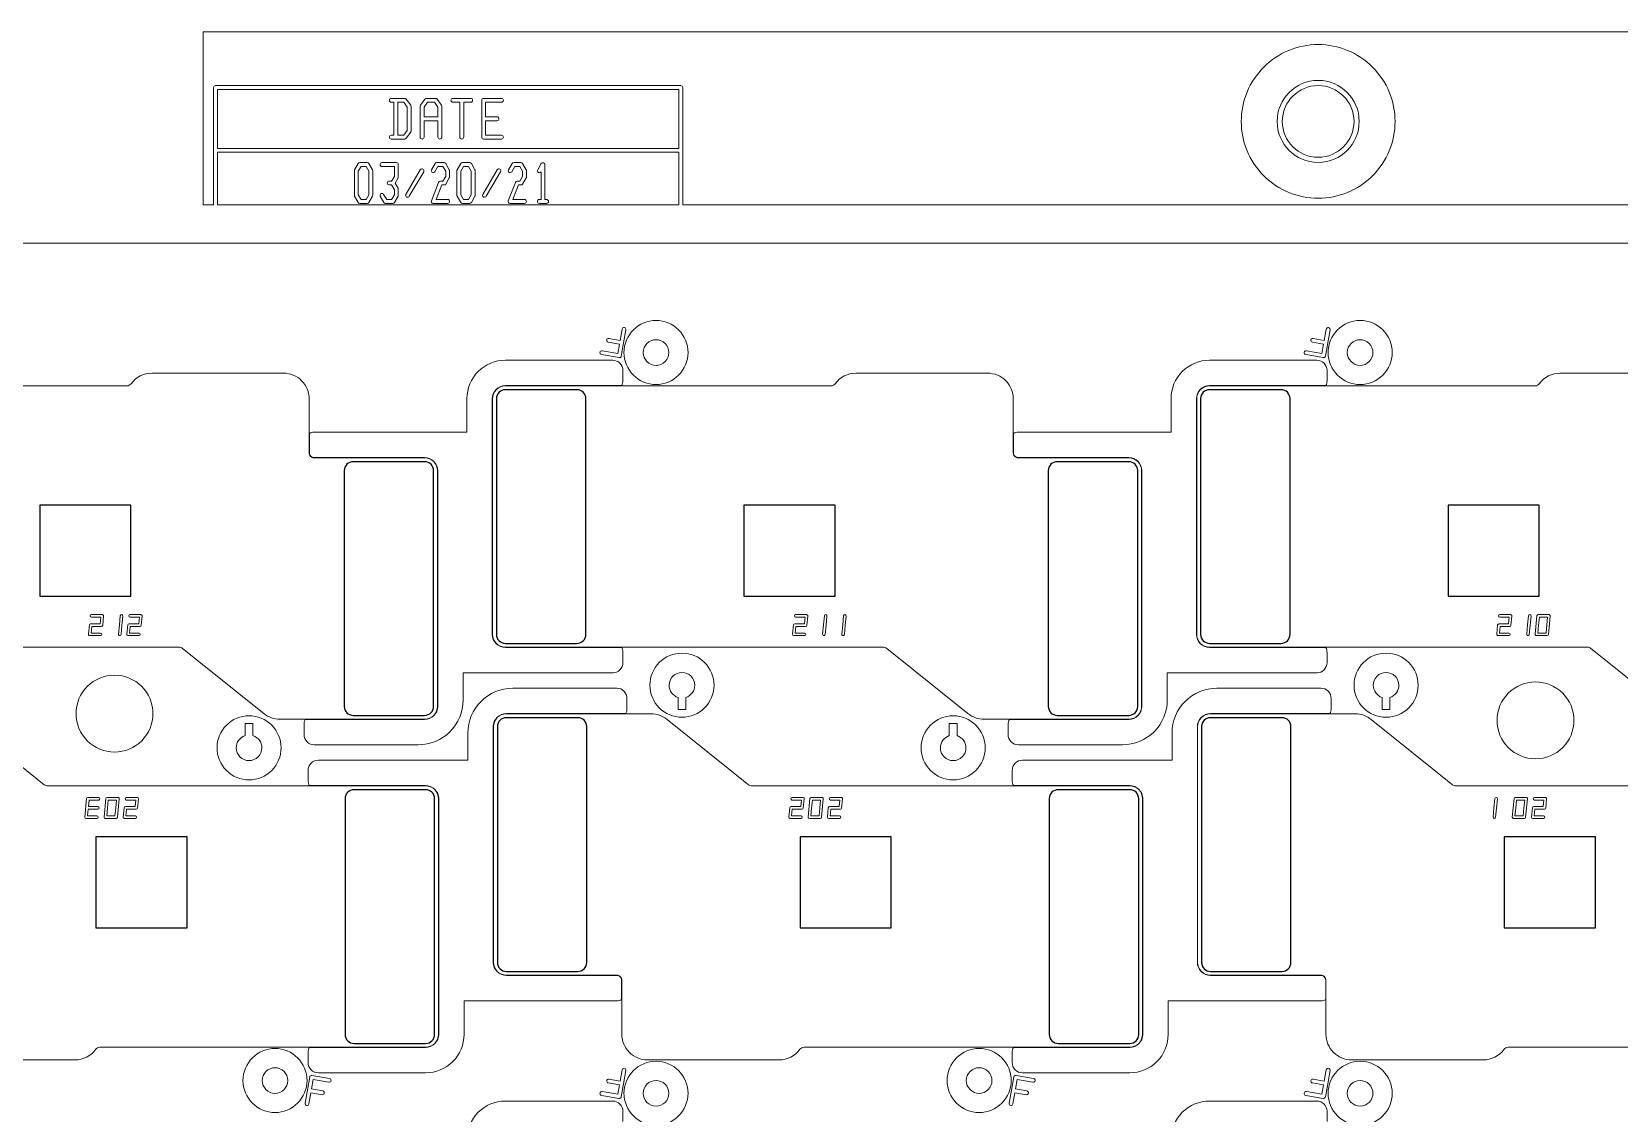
# Model space of a CAD drawing. Extents: x 2541 to 3941, y 2348 to 3338.
# Drawn here: x 3559.8 to 3621.7, y 3070.8 to 3113 of the extents above; entities that cross this region are included whole.
import ezdxf

# ---------------------------------------------------------------- set-up
doc = ezdxf.new("R2010")
doc.units = 0
doc.layers.get('0').update_dxf_attribs({"lineweight": 0})
doc.layers.add('barcodea-b_layer1', color=2, linetype='Continuous')
doc.layers.add('susa-b_layer0', color=1, linetype='Continuous')

msp = doc.modelspace()

# ---------------------------------------------------------------- linework, layer by layer
msp.add_line((3579.70481, 3106.31688), (3579.84514, 3106.31688))
at = {"linetype": 'Continuous'}
for points in [[(3566.85381, 3108.38688), (3566.85381, 3106.26688), (3566.44795, 3106.26688), (3566.44795, 3113.01688), (3687.8439, 3113.01688, 0.117594), (3688.38191, 3112.26088, 0.169419), (3687.94795, 3111.01688, 0.414214), (3689.94795, 3109.01688), (3689.94795, 3063.5102)], [(3484.84795, 3107.11076), (3484.84795, 3106.26688), (3465.68048, 3106.26688, 0.26795), (3464.38144, 3107.01688, 0.267951), (3463.0824, 3106.26688), (3455.40579, 3106.26688), (3455.40579, 3104.76688), (3463.0824, 3104.76688, 0.26795), (3464.38144, 3104.01688, 0.267951), (3465.68048, 3104.76688), (3644.26876, 3104.76688), (3644.26876, 3106.26688), (3585.15589, 3106.26688), (3585.15589, 3108.38688), (3585.15589, 3110.83798, 0.414238), (3585.07989, 3110.91398), (3566.92981, 3110.91398, 0.414238), (3566.85381, 3110.83798), (3566.85381, 3108.38688)], [(3574.55972, 3109.1409), (3574.55972, 3110.10117, 0.159331), (3574.54524, 3110.14546), (3574.37184, 3110.38491, 0.241867), (3574.31087, 3110.41623), (3573.96319, 3110.41623), (3573.78935, 3110.41623, 1), (3573.78935, 3110.26623), (3573.88819, 3110.26623), (3573.88819, 3108.97584), (3573.78935, 3108.97584, 1), (3573.78935, 3108.82584), (3573.96319, 3108.82584)], [(3575.75972, 3108.90084), (3575.75972, 3109.62103), (3575.75972, 3110.10117, 0.159331), (3575.74524, 3110.14546), (3575.57184, 3110.38491, 0.241867), (3575.51087, 3110.41623), (3575.16319, 3110.41623, 0.241871), (3575.10223, 3110.38491), (3574.92883, 3110.14546, 0.159337), (3574.91435, 3110.10117), (3574.91435, 3109.62103)], [(3578.08472, 3108.82584, 1), (3578.08472, 3108.97584), (3577.46435, 3108.97584), (3577.46435, 3109.54603), (3577.91087, 3109.54603, 1), (3577.91087, 3109.69603), (3577.46435, 3109.69603), (3577.46435, 3110.26623), (3578.08472, 3110.26623, 1), (3578.08472, 3110.41623), (3577.38935, 3110.41623, 0.414241), (3577.31435, 3110.34123), (3577.31435, 3109.62103)], [(3573.96319, 3108.82584), (3574.31087, 3108.82584, 0.241871), (3574.37184, 3108.85716), (3574.54524, 3109.09661, 0.159337), (3574.55972, 3109.1409)], [(3574.91435, 3109.62103), (3574.91435, 3108.90084, 1), (3575.06435, 3108.90084), (3575.06435, 3109.54603), (3575.60972, 3109.54603), (3575.60972, 3108.90084, 1), (3575.75972, 3108.90084)], [(3577.31435, 3109.62103), (3577.31435, 3108.90084, 0.414241), (3577.38935, 3108.82584), (3578.08472, 3108.82584)], [(3576.06167, 3107.35198), (3576.06167, 3107.5912, 0.13403), (3576.05123, 3107.62993), (3575.9109, 3107.86959, 0.267143), (3575.84491, 3107.90729), (3575.56471, 3107.90729, 0.267143), (3575.49872, 3107.86959), (3575.35839, 3107.62993, 1), (3575.48991, 3107.55292), (3575.60817, 3107.75489), (3575.80146, 3107.75489), (3575.90927, 3107.57076), (3575.90927, 3107.37242), (3575.80146, 3107.18829), (3575.70481, 3107.18829, 0.310667), (3575.63366, 3107.13936), (3575.35334, 3106.42122, 0.529919), (3575.42415, 3106.31688), (3575.98547, 3106.31688, 1), (3575.98547, 3106.46928), (3575.53569, 3106.46928)], [(3579.06167, 3107.35198), (3579.06167, 3107.5912, 0.13403), (3579.05123, 3107.62993), (3578.9109, 3107.86959, 0.267143), (3578.84491, 3107.90729), (3578.56471, 3107.90729, 0.267143), (3578.49872, 3107.86959), (3578.35839, 3107.62993, 1), (3578.48991, 3107.55292), (3578.60817, 3107.75489), (3578.80146, 3107.75489), (3578.90927, 3107.57076), (3578.90927, 3107.37242), (3578.80146, 3107.18829), (3578.70481, 3107.18829, 0.310667), (3578.63366, 3107.13936), (3578.35334, 3106.42122, 0.529919), (3578.42415, 3106.31688), (3578.98547, 3106.31688, 1), (3578.98547, 3106.46928), (3578.53569, 3106.46928)], [(3579.84514, 3106.31688, 1), (3579.84514, 3106.46928), (3579.78101, 3106.46928), (3579.78101, 3107.83086, 0.76611), (3579.63905, 3107.86959), (3579.49872, 3107.62993, 0.97981), (3579.62861, 3107.55027), (3579.62861, 3106.46928), (3579.56448, 3106.46928, 1), (3579.56448, 3106.31688), (3579.70481, 3106.31688)], [(3575.53569, 3106.46928), (3575.75686, 3107.03589), (3575.84491, 3107.03589, 0.267143), (3575.9109, 3107.07358), (3576.05123, 3107.31325, 0.13403), (3576.06167, 3107.35198)], [(3578.53569, 3106.46928), (3578.75686, 3107.03589), (3578.84491, 3107.03589, 0.267143), (3578.9109, 3107.07358), (3579.05123, 3107.31325, 0.13403), (3579.06167, 3107.35198)], [(3582.82437, 3070.48701), (3582.82437, 3070.88701, 0.414218), (3582.42437, 3071.28701), (3578.23948, 3071.28701, 0.414364), (3576.7396, 3069.78638)], [(3610.29437, 3070.48701), (3610.29437, 3070.88701, 0.414218), (3609.89437, 3071.28701), (3605.70948, 3071.28701, 0.414364), (3604.2096, 3069.78638)]]:
    msp.add_lwpolyline(points, format="xyb", dxfattribs=at)
for points in [[(3612.94795, 3109.51688, 0.414214), (3609.94795, 3112.51688, 0.414214), (3606.94795, 3109.51688, 0.414214), (3609.94795, 3106.51688, 0.414214)], [(3576.88472, 3110.26623, 1), (3576.88472, 3110.41623), (3576.53703, 3110.41623), (3576.18935, 3110.41623, 1), (3576.18935, 3110.26623), (3576.46203, 3110.26623), (3576.46203, 3108.90084, 1), (3576.61203, 3108.90084), (3576.61203, 3110.26623)], [(3573.06167, 3106.63297), (3573.06167, 3107.5912, 0.13403), (3573.05123, 3107.62993), (3572.9109, 3107.86959, 0.267143), (3572.84491, 3107.90729), (3572.56471, 3107.90729, 0.267143), (3572.49872, 3107.86959), (3572.35839, 3107.62993, 0.13403), (3572.34795, 3107.5912), (3572.34795, 3106.63297, 0.13403), (3572.35839, 3106.59424), (3572.49872, 3106.35458, 0.267143), (3572.56471, 3106.31688), (3572.84491, 3106.31688, 0.267143), (3572.9109, 3106.35458), (3573.05123, 3106.59424, 0.13403)], [(3574.06167, 3106.63297), (3574.06167, 3106.87219, 0.13403), (3574.05123, 3106.91092), (3573.93344, 3107.11209), (3574.05123, 3107.31325, 0.13403), (3574.06167, 3107.35198), (3574.06167, 3107.83109, 0.414239), (3573.98547, 3107.90729), (3573.42415, 3107.90729, 1), (3573.42415, 3107.75489), (3573.90927, 3107.75489), (3573.90927, 3107.37242), (3573.80146, 3107.18829), (3573.70481, 3107.18829, 1), (3573.70481, 3107.03589), (3573.80146, 3107.03589), (3573.90927, 3106.85175), (3573.90927, 3106.65341), (3573.80146, 3106.46928), (3573.60817, 3106.46928), (3573.48991, 3106.67125, 1), (3573.35839, 3106.59424), (3573.49872, 3106.35458, 0.267143), (3573.56471, 3106.31688), (3573.84491, 3106.31688, 0.267143), (3573.9109, 3106.35458), (3574.05123, 3106.59424, 0.13403)], [(3577.06167, 3106.63297), (3577.06167, 3107.5912, 0.13403), (3577.05123, 3107.62993), (3576.9109, 3107.86959, 0.267143), (3576.84491, 3107.90729), (3576.56471, 3107.90729, 0.267143), (3576.49872, 3107.86959), (3576.35839, 3107.62993, 0.13403), (3576.34795, 3107.5912), (3576.34795, 3106.63297, 0.13403), (3576.35839, 3106.59424), (3576.49872, 3106.35458, 0.267143), (3576.56471, 3106.31688), (3576.84491, 3106.31688, 0.267143), (3576.9109, 3106.35458), (3577.05123, 3106.59424, 0.13403)], [(3575.05123, 3107.55292, 1), (3574.91972, 3107.62993), (3574.35839, 3106.67125, 1), (3574.48991, 3106.59424)], [(3578.05123, 3107.55292, 1), (3577.91972, 3107.62993), (3577.35839, 3106.67125, 1), (3577.48991, 3106.59424)], [(3585.3651, 3100.49785, 0.414215), (3584.1151, 3101.74785, 0.414215), (3582.8651, 3100.49785, 0.414215), (3584.1151, 3099.24785, 0.414215)], [(3612.8351, 3100.49785, 0.414215), (3611.5851, 3101.74785, 0.414215), (3610.3351, 3100.49785, 0.414215), (3611.5851, 3099.24785, 0.414215)], [(3582.9433, 3101.38563, 1), (3582.79558, 3101.41168), (3582.71804, 3100.97194), (3582.2783, 3101.04948, 1), (3582.25226, 3100.90176), (3582.692, 3100.82422), (3582.62748, 3100.45834), (3582.01654, 3100.56606, 1), (3581.9905, 3100.41834), (3582.6753, 3100.29759, 0.414237), (3582.76218, 3100.35843), (3582.85268, 3100.87169), (3582.8528, 3100.87237)], [(3584.6151, 3100.49785, -0.414217), (3584.1151, 3099.99785, -0.414217), (3583.6151, 3100.49785, -0.414217), (3584.1151, 3100.99785, -0.414217)], [(3610.4133, 3101.38563, 1), (3610.26558, 3101.41168), (3610.18804, 3100.97194), (3609.7483, 3101.04948, 1), (3609.72226, 3100.90176), (3610.162, 3100.82422), (3610.09748, 3100.45834), (3609.48654, 3100.56606, 1), (3609.4605, 3100.41834), (3610.1453, 3100.29759, 0.414237), (3610.23218, 3100.35843), (3610.32268, 3100.87169), (3610.3228, 3100.87237)], [(3612.0851, 3100.49785, -0.414217), (3611.5851, 3099.99785, -0.414217), (3611.0851, 3100.49785, -0.414217), (3611.5851, 3100.99785, -0.414217)], [(3582.82437, 3088.39688), (3582.82437, 3088.79688, 0.124386), (3582.77636, 3088.98688), (3578.23948, 3088.98688, -0.414365), (3577.7296, 3089.49701), (3577.7296, 3098.69688, -0.414366), (3578.23948, 3099.20701), (3582.77636, 3099.20701, 0.124392), (3582.82437, 3099.39701), (3582.82437, 3099.79701, 0.414218), (3582.42437, 3100.19701), (3578.23948, 3100.19701, 0.414364), (3576.7396, 3098.69638), (3576.7396, 3097.38701), (3570.78249, 3097.38701, 0.124388), (3570.59249, 3097.33901), (3570.59249, 3096.58701, 0.414224), (3570.78249, 3096.39701), (3575.08947, 3096.39701, -0.414218), (3575.59959, 3095.88688), (3575.59959, 3086.687, -0.414217), (3575.08947, 3086.17688), (3570.4305, 3086.17688, 0.124388), (3570.38249, 3085.98688), (3570.38249, 3085.58688, 0.414218), (3570.78249, 3085.18688), (3574.83959, 3085.18688, 0.414215), (3576.58959, 3086.93688), (3576.58959, 3087.99688), (3582.42437, 3087.99688, 0.414218)], [(3610.29437, 3088.39688), (3610.29437, 3088.79688, 0.124386), (3610.24636, 3088.98688), (3605.70948, 3088.98688, -0.414365), (3605.1996, 3089.49701), (3605.1996, 3098.69688, -0.414366), (3605.70948, 3099.20701), (3610.24636, 3099.20701, 0.124392), (3610.29437, 3099.39701), (3610.29437, 3099.79701, 0.414218), (3609.89437, 3100.19701), (3605.70948, 3100.19701, 0.414364), (3604.2096, 3098.69638), (3604.2096, 3097.38701), (3598.25249, 3097.38701, 0.124388), (3598.06249, 3097.33901), (3598.06249, 3096.58701, 0.414224), (3598.25249, 3096.39701), (3602.55947, 3096.39701, -0.414218), (3603.06959, 3095.88688), (3603.06959, 3086.687, -0.414217), (3602.55947, 3086.17688), (3597.9005, 3086.17688, 0.124388), (3597.85249, 3085.98688), (3597.85249, 3085.58688, 0.414218), (3598.25249, 3085.18688), (3602.30959, 3085.18688, 0.414215), (3604.05959, 3086.93688), (3604.05959, 3087.99688), (3609.89437, 3087.99688, 0.414218)], [(3575.58959, 3086.687), (3575.58959, 3095.88688, 0.414219), (3575.08947, 3096.38701), (3570.78249, 3096.38701, -0.414223), (3570.58249, 3096.58701), (3570.58249, 3098.69181, 0.414215), (3569.58249, 3099.6918), (3564.4456, 3099.6918, 0.24029), (3563.63596, 3099.2792, -0.240069), (3563.47453, 3099.19701), (3550.76948, 3099.19701, 0.414366), (3550.2696, 3098.69689), (3550.2696, 3089.49701, 0.414365), (3550.76948, 3088.99688), (3565.51901, 3088.99688, -0.170771), (3565.64422, 3088.95284), (3568.81516, 3086.4071, 0.170765), (3569.44127, 3086.18688), (3575.08947, 3086.18688, 0.414218)], [(3603.05959, 3086.687), (3603.05959, 3095.88688, 0.414219), (3602.55947, 3096.38701), (3598.25249, 3096.38701, -0.414223), (3598.05249, 3096.58701), (3598.05249, 3098.69181, 0.414215), (3597.05249, 3099.6918), (3591.9156, 3099.6918, 0.24029), (3591.10596, 3099.2792, -0.240069), (3590.94453, 3099.19701), (3578.23948, 3099.19701, 0.414366), (3577.7396, 3098.69689), (3577.7396, 3089.49701, 0.414365), (3578.23948, 3088.99688), (3592.98901, 3088.99688, -0.170771), (3593.11422, 3088.95284), (3596.28516, 3086.4071, 0.170765), (3596.91127, 3086.18688), (3602.55947, 3086.18688, 0.414218)], [(3630.52959, 3086.687), (3630.52959, 3095.88688, 0.414219), (3630.02947, 3096.38701), (3625.72249, 3096.38701, -0.414223), (3625.52249, 3096.58701), (3625.52249, 3098.69181, 0.414215), (3624.52249, 3099.6918), (3619.3856, 3099.6918, 0.24029), (3618.57596, 3099.2792, -0.240069), (3618.41453, 3099.19701), (3605.70948, 3099.19701, 0.414366), (3605.2096, 3098.69689), (3605.2096, 3089.49701, 0.414365), (3605.70948, 3088.99688), (3620.45901, 3088.99688, -0.170771), (3620.58422, 3088.95284), (3623.75516, 3086.4071, 0.170765), (3624.38127, 3086.18688), (3630.02947, 3086.18688, 0.414218)], [(3562.56475, 3090.21429, 0.443552), (3562.5148, 3090.26906), (3562.09312, 3090.26906, 1), (3562.09312, 3090.16906), (3562.45996, 3090.16906), (3562.4351, 3089.90953), (3562.05886, 3089.90953, 0.387555), (3562.00891, 3089.8643), (3561.97447, 3089.50478, 0.443552), (3562.02442, 3089.45001), (3562.4461, 3089.45001, 1), (3562.4461, 3089.55001), (3562.07926, 3089.55001), (3562.10412, 3089.80953), (3562.48036, 3089.80953, 0.387555), (3562.53031, 3089.85477)], [(3563.31475, 3090.21429, 1), (3563.2152, 3090.22383), (3563.18076, 3089.8643), (3563.14633, 3089.50478, 1), (3563.24587, 3089.49524), (3563.28031, 3089.85477)], [(3564.06475, 3090.21429, 0.443552), (3564.0148, 3090.26906), (3563.59312, 3090.26906, 1), (3563.59312, 3090.16906), (3563.95996, 3090.16906), (3563.9351, 3089.90953), (3563.55886, 3089.90953, 0.387555), (3563.50891, 3089.8643), (3563.47447, 3089.50478, 0.443552), (3563.52442, 3089.45001), (3563.9461, 3089.45001, 1), (3563.9461, 3089.55001), (3563.57926, 3089.55001), (3563.60412, 3089.80953), (3563.98036, 3089.80953, 0.387555), (3564.03031, 3089.85477)], [(3590.03475, 3090.21429, 0.443552), (3589.9848, 3090.26906), (3589.56312, 3090.26906, 1), (3589.56312, 3090.16906), (3589.92996, 3090.16906), (3589.9051, 3089.90953), (3589.52886, 3089.90953, 0.387555), (3589.47891, 3089.8643), (3589.44447, 3089.50478, 0.443552), (3589.49442, 3089.45001), (3589.9161, 3089.45001, 1), (3589.9161, 3089.55001), (3589.54926, 3089.55001), (3589.57412, 3089.80953), (3589.95036, 3089.80953, 0.387555), (3590.00031, 3089.85477)], [(3590.78475, 3090.21429, 1), (3590.6852, 3090.22383), (3590.65076, 3089.8643), (3590.61633, 3089.50478, 1), (3590.71587, 3089.49524), (3590.75031, 3089.85477)], [(3591.53475, 3090.21429, 1), (3591.4352, 3090.22383), (3591.40076, 3089.8643), (3591.36633, 3089.50478, 1), (3591.46587, 3089.49524), (3591.50031, 3089.85477)], [(3617.50475, 3090.21429, 0.443552), (3617.4548, 3090.26906), (3617.03312, 3090.26906, 1), (3617.03312, 3090.16906), (3617.39996, 3090.16906), (3617.3751, 3089.90953), (3616.99886, 3089.90953, 0.387555), (3616.94891, 3089.8643), (3616.91447, 3089.50478, 0.443552), (3616.96442, 3089.45001), (3617.3861, 3089.45001, 1), (3617.3861, 3089.55001), (3617.01926, 3089.55001), (3617.04412, 3089.80953), (3617.42036, 3089.80953, 0.387555), (3617.47031, 3089.85477)], [(3618.25475, 3090.21429, 1), (3618.1552, 3090.22383), (3618.12076, 3089.8643), (3618.08633, 3089.50478, 1), (3618.18587, 3089.49524), (3618.22031, 3089.85477)], [(3619.00475, 3090.21429, 0.443552), (3618.9548, 3090.26906), (3618.53329, 3090.26906, 0.387555), (3618.48335, 3090.22383), (3618.41447, 3089.50478, 0.443552), (3618.46442, 3089.45001), (3618.88592, 3089.45001, 0.387555), (3618.93587, 3089.49524)], [(3586.37768, 3087.513, 0.414215), (3585.12768, 3088.763, 0.414215), (3583.87768, 3087.513, 0.414215), (3585.12768, 3086.263, 0.414215)], [(3613.84768, 3087.513, 0.414215), (3612.59768, 3088.763, 0.414215), (3611.34768, 3087.513, 0.414215), (3612.59768, 3086.263, 0.414215)], [(3585.62768, 3087.513, -0.327542), (3585.27768, 3087.03603), (3585.27768, 3086.56185), (3584.97768, 3086.56185), (3584.97768, 3087.03603, -0.327544), (3584.62768, 3087.513, -0.414217), (3585.12768, 3088.013, -0.414217)], [(3613.09768, 3087.513, -0.327542), (3612.74768, 3087.03603), (3612.74768, 3086.56185), (3612.44768, 3086.56185), (3612.44768, 3087.03603, -0.327544), (3612.09768, 3087.513, -0.414217), (3612.59768, 3088.013, -0.414217)], [(3564.48996, 3086.40558, 0.414215), (3562.98996, 3087.90558, 0.414215), (3561.48996, 3086.40558, 0.414215), (3562.98996, 3084.90558, 0.414215)], [(3582.98341, 3086.59688), (3582.98341, 3086.99688, 0.414218), (3582.58341, 3087.39688), (3578.5263, 3087.39688, 0.414215), (3576.7763, 3085.64688), (3576.7763, 3084.58688), (3570.94153, 3084.58688, 0.414218), (3570.54153, 3084.18688), (3570.54153, 3083.78688, 0.124388), (3570.58953, 3083.59688), (3575.12642, 3083.59688, -0.414365), (3575.63629, 3083.08675), (3575.63629, 3073.88688, -0.414366), (3575.12642, 3073.37675), (3570.58953, 3073.37675, 0.124388), (3570.54153, 3073.18675), (3570.54153, 3072.78675, 0.414218), (3570.94153, 3072.38675), (3575.12642, 3072.38675, 0.414364), (3576.62629, 3073.88738), (3576.62629, 3075.19675), (3582.58341, 3075.19675, 0.124386), (3582.77341, 3075.24475), (3582.77341, 3075.99675, 0.414224), (3582.58341, 3076.18675), (3578.27643, 3076.18675, -0.414218), (3577.7663, 3076.69688), (3577.7663, 3085.89676, -0.414217), (3578.27643, 3086.40688), (3582.9354, 3086.40688, 0.124392)], [(3610.45341, 3086.59688), (3610.45341, 3086.99688, 0.414218), (3610.05341, 3087.39688), (3605.9963, 3087.39688, 0.414215), (3604.2463, 3085.64688), (3604.2463, 3084.58688), (3598.41153, 3084.58688, 0.414218), (3598.01153, 3084.18688), (3598.01153, 3083.78688, 0.124388), (3598.05953, 3083.59688), (3602.59642, 3083.59688, -0.414365), (3603.10629, 3083.08675), (3603.10629, 3073.88688, -0.414366), (3602.59642, 3073.37675), (3598.05953, 3073.37675, 0.124388), (3598.01153, 3073.18675), (3598.01153, 3072.78675, 0.414218), (3598.41153, 3072.38675), (3602.59642, 3072.38675, 0.414364), (3604.09629, 3073.88738), (3604.09629, 3075.19675), (3610.05341, 3075.19675, 0.124386), (3610.24341, 3075.24475), (3610.24341, 3075.99675, 0.414224), (3610.05341, 3076.18675), (3605.74643, 3076.18675, -0.414218), (3605.2363, 3076.69688), (3605.2363, 3085.89676, -0.414217), (3605.74643, 3086.40688), (3610.4054, 3086.40688, 0.124392)], [(3619.92644, 3086.14243, 0.414215), (3618.42644, 3087.64243, 0.414215), (3616.92644, 3086.14243, 0.414215), (3618.42644, 3084.64243, 0.414215)], [(3575.62629, 3073.88687), (3575.62629, 3083.08675, 0.414365), (3575.12642, 3083.58688), (3560.37689, 3083.58688, -0.170771), (3560.25168, 3083.63092), (3557.08074, 3086.17666, 0.170765), (3556.45463, 3086.39688), (3550.80643, 3086.39688, 0.414218), (3550.3063, 3085.89676), (3550.3063, 3076.69688, 0.414219), (3550.80643, 3076.19675), (3555.11341, 3076.19675, -0.414223), (3555.31341, 3075.99675), (3555.31341, 3073.89195, 0.414215), (3556.3134, 3072.89196), (3561.4503, 3072.89196, 0.24029), (3562.25994, 3073.30456, -0.240069), (3562.42137, 3073.38675), (3575.12642, 3073.38675, 0.414366)], [(3569.48822, 3085.07076, 0.414215), (3568.23822, 3086.32076, 0.414215), (3566.98822, 3085.07076, 0.414215), (3568.23822, 3083.82076, 0.414215)], [(3603.09629, 3073.88687), (3603.09629, 3083.08675, 0.414365), (3602.59642, 3083.58688), (3587.84689, 3083.58688, -0.170771), (3587.72168, 3083.63092), (3584.55074, 3086.17666, 0.170765), (3583.92463, 3086.39688), (3578.27643, 3086.39688, 0.414218), (3577.7763, 3085.89676), (3577.7763, 3076.69688, 0.414219), (3578.27643, 3076.19675), (3582.58341, 3076.19675, -0.414223), (3582.78341, 3075.99675), (3582.78341, 3073.89195, 0.414215), (3583.7834, 3072.89196), (3588.9203, 3072.89196, 0.24029), (3589.72994, 3073.30456, -0.240069), (3589.89137, 3073.38675), (3602.59642, 3073.38675, 0.414366)], [(3596.95822, 3085.07076, 0.414215), (3595.70822, 3086.32076, 0.414215), (3594.45822, 3085.07076, 0.414215), (3595.70822, 3083.82076, 0.414215)], [(3630.56629, 3073.88687), (3630.56629, 3083.08675, 0.414365), (3630.06642, 3083.58688), (3615.31689, 3083.58688, -0.170771), (3615.19168, 3083.63092), (3612.02074, 3086.17666, 0.170765), (3611.39463, 3086.39688), (3605.74643, 3086.39688, 0.414218), (3605.2463, 3085.89676), (3605.2463, 3076.69688, 0.414219), (3605.74643, 3076.19675), (3610.05341, 3076.19675, -0.414223), (3610.25341, 3075.99675), (3610.25341, 3073.89195, 0.414215), (3611.2534, 3072.89196), (3616.3903, 3072.89196, 0.24029), (3617.19994, 3073.30456, -0.240069), (3617.36137, 3073.38675), (3630.06642, 3073.38675, 0.414366)], [(3568.73822, 3085.07076, -0.414217), (3568.23822, 3084.57076, -0.414217), (3567.73822, 3085.07076, -0.327542), (3568.08822, 3085.54773), (3568.08822, 3086.02191), (3568.38822, 3086.02191), (3568.38822, 3085.54773, -0.327544)], [(3596.20822, 3085.07076, -0.414217), (3595.70822, 3084.57076, -0.414217), (3595.20822, 3085.07076, -0.327542), (3595.55822, 3085.54773), (3595.55822, 3086.02191), (3595.85822, 3086.02191), (3595.85822, 3085.54773, -0.327544)], [(3562.37165, 3083.03375, 1), (3562.37165, 3083.13375), (3561.94997, 3083.13375, 0.387555), (3561.90003, 3083.08852), (3561.83115, 3082.36947, 0.443552), (3561.8811, 3082.3147), (3562.30278, 3082.3147, 1), (3562.30278, 3082.4147), (3561.93594, 3082.4147), (3561.9608, 3082.67423), (3562.33722, 3082.67423, 1), (3562.33722, 3082.77423), (3561.97038, 3082.77423), (3561.99524, 3083.03375)], [(3563.17142, 3083.07898, 0.443552), (3563.12148, 3083.13375), (3562.69997, 3083.13375, 0.387555), (3562.65003, 3083.08852), (3562.58115, 3082.36947, 0.443552), (3562.6311, 3082.3147), (3563.0526, 3082.3147, 0.387555), (3563.10255, 3082.35993)], [(3563.92142, 3083.07898, 0.443552), (3563.87148, 3083.13375), (3563.4498, 3083.13375, 1), (3563.4498, 3083.03375), (3563.81663, 3083.03375), (3563.79178, 3082.77423), (3563.41554, 3082.77423, 0.387555), (3563.36559, 3082.72899), (3563.33115, 3082.36947, 0.443552), (3563.3811, 3082.3147), (3563.80278, 3082.3147, 1), (3563.80278, 3082.4147), (3563.43594, 3082.4147), (3563.4608, 3082.67423), (3563.83704, 3082.67423, 0.387555), (3563.88699, 3082.71946)], [(3589.89142, 3083.07898, 0.443552), (3589.84148, 3083.13375), (3589.4198, 3083.13375, 1), (3589.4198, 3083.03375), (3589.78663, 3083.03375), (3589.76178, 3082.77423), (3589.38554, 3082.77423, 0.387555), (3589.33559, 3082.72899), (3589.30115, 3082.36947, 0.443552), (3589.3511, 3082.3147), (3589.77278, 3082.3147, 1), (3589.77278, 3082.4147), (3589.40594, 3082.4147), (3589.4308, 3082.67423), (3589.80704, 3082.67423, 0.387555), (3589.85699, 3082.71946)], [(3590.64142, 3083.07898, 0.443552), (3590.59148, 3083.13375), (3590.16997, 3083.13375, 0.387555), (3590.12003, 3083.08852), (3590.05115, 3082.36947, 0.443552), (3590.1011, 3082.3147), (3590.5226, 3082.3147, 0.387555), (3590.57255, 3082.35993)], [(3591.39142, 3083.07898, 0.443552), (3591.34148, 3083.13375), (3590.9198, 3083.13375, 1), (3590.9198, 3083.03375), (3591.28663, 3083.03375), (3591.26178, 3082.77423), (3590.88554, 3082.77423, 0.387555), (3590.83559, 3082.72899), (3590.80115, 3082.36947, 0.443552), (3590.8511, 3082.3147), (3591.27278, 3082.3147, 1), (3591.27278, 3082.4147), (3590.90594, 3082.4147), (3590.9308, 3082.67423), (3591.30704, 3082.67423, 0.387555), (3591.35699, 3082.71946)], [(3616.93957, 3083.07898, 1), (3616.84003, 3083.08852), (3616.80559, 3082.72899), (3616.77115, 3082.36947, 1), (3616.8707, 3082.35993), (3616.90513, 3082.71946)], [(3618.11142, 3083.07898, 0.443552), (3618.06148, 3083.13375), (3617.63997, 3083.13375, 0.387555), (3617.59003, 3083.08852), (3617.52115, 3082.36947, 0.443552), (3617.5711, 3082.3147), (3617.9926, 3082.3147, 0.387555), (3618.04255, 3082.35993)], [(3618.86142, 3083.07898, 0.443552), (3618.81148, 3083.13375), (3618.3898, 3083.13375, 1), (3618.3898, 3083.03375), (3618.75663, 3083.03375), (3618.73178, 3082.77423), (3618.35554, 3082.77423, 0.387555), (3618.30559, 3082.72899), (3618.27115, 3082.36947, 0.443552), (3618.3211, 3082.3147), (3618.74278, 3082.3147, 1), (3618.74278, 3082.4147), (3618.37594, 3082.4147), (3618.4008, 3082.67423), (3618.77704, 3082.67423, 0.387555), (3618.82699, 3082.71946)], [(3570.5008, 3072.08591, 0.414215), (3569.2508, 3073.33591, 0.414215), (3568.0008, 3072.08591, 0.414215), (3569.2508, 3070.83591, 0.414215)], [(3597.9708, 3072.08591, 0.414215), (3596.7208, 3073.33591, 0.414215), (3595.4708, 3072.08591, 0.414215), (3596.7208, 3070.83591, 0.414215)], [(3569.7508, 3072.08591, -0.414217), (3569.2508, 3071.58591, -0.414217), (3568.7508, 3072.08591, -0.414217), (3569.2508, 3072.58591, -0.414217)], [(3582.9433, 3072.47563, 1), (3582.79558, 3072.50168), (3582.71804, 3072.06194), (3582.2783, 3072.13948, 1), (3582.25226, 3071.99176), (3582.692, 3071.91422), (3582.62748, 3071.54834), (3582.01654, 3071.65606, 1), (3581.9905, 3071.50834), (3582.6753, 3071.38759, 0.414237), (3582.76218, 3071.44843), (3582.85268, 3071.96169), (3582.8528, 3071.96237)], [(3585.3651, 3071.58785, 0.414215), (3584.1151, 3072.83785, 0.414215), (3582.8651, 3071.58785, 0.414215), (3584.1151, 3070.33785, 0.414215)], [(3597.2208, 3072.08591, -0.414217), (3596.7208, 3071.58591, -0.414217), (3596.2208, 3072.08591, -0.414217), (3596.7208, 3072.58591, -0.414217)], [(3610.4133, 3072.47563, 1), (3610.26558, 3072.50168), (3610.18804, 3072.06194), (3609.7483, 3072.13948, 1), (3609.72226, 3071.99176), (3610.162, 3071.91422), (3610.09748, 3071.54834), (3609.48654, 3071.65606, 1), (3609.4605, 3071.50834), (3610.1453, 3071.38759, 0.414237), (3610.23218, 3071.44843), (3610.32268, 3071.96169), (3610.3228, 3071.96237)], [(3612.8351, 3071.58785, 0.414215), (3611.5851, 3072.83785, 0.414215), (3610.3351, 3071.58785, 0.414215), (3611.5851, 3070.33785, 0.414215)], [(3571.3754, 3072.16542), (3570.6906, 3072.28617, 0.414237), (3570.60372, 3072.22533), (3570.51322, 3071.71207), (3570.5131, 3071.71139), (3570.4226, 3071.19813, 1), (3570.57032, 3071.17208), (3570.64785, 3071.61182), (3571.08759, 3071.53428, 1), (3571.11364, 3071.682), (3570.6739, 3071.75954), (3570.73842, 3072.12542), (3571.34936, 3072.0177, 1)], [(3584.6151, 3071.58785, -0.414217), (3584.1151, 3071.08785, -0.414217), (3583.6151, 3071.58785, -0.414217), (3584.1151, 3072.08785, -0.414217)], [(3598.8454, 3072.16542), (3598.1606, 3072.28617, 0.414237), (3598.07372, 3072.22533), (3597.98322, 3071.71207), (3597.9831, 3071.71139), (3597.8926, 3071.19813, 1), (3598.04032, 3071.17208), (3598.11785, 3071.61182), (3598.55759, 3071.53428, 1), (3598.58364, 3071.682), (3598.1439, 3071.75954), (3598.20842, 3072.12542), (3598.81936, 3072.0177, 1)], [(3612.0851, 3071.58785, -0.414217), (3611.5851, 3071.08785, -0.414217), (3611.0851, 3071.58785, -0.414217), (3611.5851, 3072.08785, -0.414217)]]:
    msp.add_lwpolyline(points, format="xyb", close=True, dxfattribs=at)
for points in [[(3585.00389, 3108.46288), (3567.00581, 3108.46288), (3567.00581, 3110.76198), (3585.00389, 3110.76198)], [(3574.40972, 3109.16521), (3574.27259, 3108.97584), (3574.03819, 3108.97584), (3574.03819, 3110.26623), (3574.27259, 3110.26623), (3574.40972, 3110.07686)], [(3575.60972, 3109.69603), (3575.06435, 3109.69603), (3575.06435, 3110.07686), (3575.20148, 3110.26623), (3575.47259, 3110.26623), (3575.60972, 3110.07686)], [(3585.00389, 3106.26688), (3567.00581, 3106.26688), (3567.00581, 3108.31088), (3585.00389, 3108.31088)], [(3572.90927, 3106.65341), (3572.80146, 3106.46928), (3572.60817, 3106.46928), (3572.50035, 3106.65341), (3572.50035, 3107.57076), (3572.60817, 3107.75489), (3572.80146, 3107.75489), (3572.90927, 3107.57076)], [(3576.90927, 3106.65341), (3576.80146, 3106.46928), (3576.60817, 3106.46928), (3576.50035, 3106.65341), (3576.50035, 3107.57076), (3576.60817, 3107.75489), (3576.80146, 3107.75489), (3576.90927, 3107.57076)], [(3618.89996, 3090.16906), (3618.87076, 3089.8643), (3618.84066, 3089.55001), (3618.51926, 3089.55001), (3618.54845, 3089.85477), (3618.57856, 3090.16906)], [(3563.06663, 3083.03375), (3563.03744, 3082.72899), (3563.00734, 3082.4147), (3562.68594, 3082.4147), (3562.71513, 3082.71946), (3562.74524, 3083.03375)], [(3590.53663, 3083.03375), (3590.50744, 3082.72899), (3590.47734, 3082.4147), (3590.15594, 3082.4147), (3590.18513, 3082.71946), (3590.21524, 3083.03375)], [(3618.00663, 3083.03375), (3617.97744, 3082.72899), (3617.94734, 3082.4147), (3617.62594, 3082.4147), (3617.65513, 3082.71946), (3617.68524, 3083.03375)]]:
    msp.add_lwpolyline(points, close=True, dxfattribs=at)
for radius in [1.6, 1.4]:
    msp.add_circle((3609.94795, 3109.51688), radius)
at = {"layer": 'barcodea-b_layer1', "linetype": 'Continuous'}
for points in [[(3563.63, 3090.98748), (3563.63, 3094.54348), (3560.074, 3094.54348), (3560.074, 3090.98748)], [(3591.1, 3090.98748), (3591.1, 3094.54348), (3587.544, 3094.54348), (3587.544, 3090.98748)], [(3618.57, 3090.98748), (3618.57, 3094.54348), (3615.014, 3094.54348), (3615.014, 3090.98748)], [(3565.82189, 3078.04028), (3565.82189, 3081.59628), (3562.26589, 3081.59628), (3562.26589, 3078.04028)], [(3593.29189, 3078.04028), (3593.29189, 3081.59628), (3589.73589, 3081.59628), (3589.73589, 3078.04028)], [(3620.76189, 3078.04028), (3620.76189, 3081.59628), (3617.20589, 3081.59628), (3617.20589, 3078.04028)]]:
    msp.add_lwpolyline(points, close=True, dxfattribs=at)
at = {"layer": 'susa-b_layer0', "linetype": 'Continuous'}
for points in [[(3581.37955, 3089.49701), (3581.37955, 3098.69714, 0.414221), (3581.02954, 3099.04715), (3578.23958, 3099.04715, 0.414218), (3577.88959, 3098.69714), (3577.88959, 3089.49726, 0.414197), (3578.23958, 3089.14725), (3581.02954, 3089.14725, 0.414007)], [(3608.84955, 3089.49701), (3608.84955, 3098.69714, 0.414221), (3608.49954, 3099.04715), (3605.70958, 3099.04715, 0.414218), (3605.35959, 3098.69714), (3605.35959, 3089.49726, 0.414197), (3605.70958, 3089.14725), (3608.49954, 3089.14725, 0.414007)], [(3575.43948, 3086.687), (3575.43948, 3095.88714, 0.414221), (3575.08947, 3096.23715), (3572.29951, 3096.23715, 0.414218), (3571.94952, 3095.88714), (3571.94952, 3086.68726, 0.414197), (3572.29951, 3086.33725), (3575.08947, 3086.33725, 0.414007)], [(3602.90948, 3086.687), (3602.90948, 3095.88714, 0.414221), (3602.55947, 3096.23715), (3599.76951, 3096.23715, 0.414218), (3599.41952, 3095.88714), (3599.41952, 3086.68726, 0.414197), (3599.76951, 3086.33725), (3602.55947, 3086.33725, 0.414007)], [(3581.41638, 3076.69662), (3581.41638, 3085.8965, 0.414197), (3581.06639, 3086.24651), (3578.27643, 3086.24651, 0.414007), (3577.92642, 3085.89676), (3577.92642, 3076.69662, 0.414221), (3578.27643, 3076.34661), (3581.06639, 3076.34661, 0.414218)], [(3608.88638, 3076.69662), (3608.88638, 3085.8965, 0.414197), (3608.53639, 3086.24651), (3605.74643, 3086.24651, 0.414007), (3605.39642, 3085.89676), (3605.39642, 3076.69662, 0.414221), (3605.74643, 3076.34661), (3608.53639, 3076.34661, 0.414218)], [(3575.47631, 3073.88662), (3575.47631, 3083.0865, 0.414197), (3575.12632, 3083.43651), (3572.33636, 3083.43651, 0.414007), (3571.98635, 3083.08675), (3571.98635, 3073.88662, 0.414221), (3572.33636, 3073.53661), (3575.12632, 3073.53661, 0.414218)], [(3602.94631, 3073.88662), (3602.94631, 3083.0865, 0.414197), (3602.59632, 3083.43651), (3599.80636, 3083.43651, 0.414007), (3599.45635, 3083.08675), (3599.45635, 3073.88662, 0.414221), (3599.80636, 3073.53661), (3602.59632, 3073.53661, 0.414218)]]:
    msp.add_lwpolyline(points, format="xyb", close=True, dxfattribs=at)

doc.saveas('drawing.dxf')
